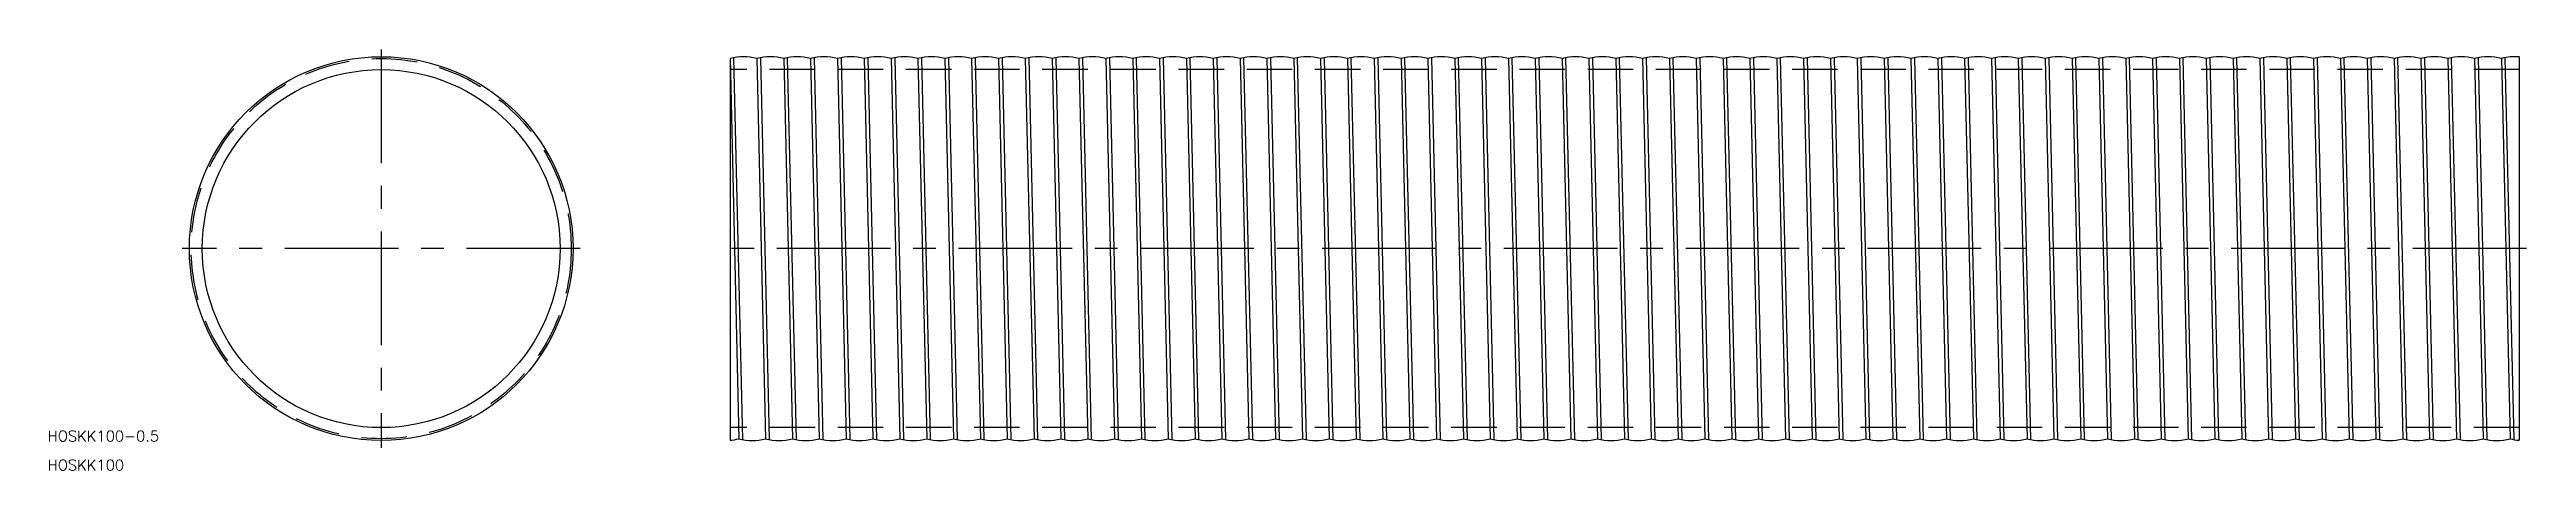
# Model space of a CAD drawing. Extents: x -93 to 600, y -62 to 56.
import ezdxf

# ---------------------------------------------------------------- set-up
doc = ezdxf.new("R2010")
doc.units = 0
doc.linetypes.add('CENTER', pattern=[50.8, 31.75, -6.35, 6.35, -6.35])
doc.linetypes.add('DASHED', pattern=[19.05, 12.7, -6.35])
doc.layers.get('0').update_dxf_attribs({"linetype": 'CONTINUOUS'})
doc.layers.add('CENTER', color=1, linetype='CENTER')
doc.styles.get("Standard").update_dxf_attribs({"font": 'txt.shx', "height": 3, "bigfont": 'bigfont.shx'})

msp = doc.modelspace()

# ---------------------------------------------------------------- linework, layer by layer
at = {"color": 7, "linetype": 'CONTINUOUS'}
for p, q in [((97.5, 53.1), (99.93, -53.1)), ((97.5, 53.1), (97.5, -53.54)), ((98.49, 53.33), (100.94, -53.33)), ((105, 53.1), (107.43, -53.1)), ((105.99, 53.33), (108.44, -53.33)), ((112.5, 53.1), (114.93, -53.1)), ((113.49, 53.33), (115.94, -53.33)), ((120, 53.1), (122.43, -53.1)), ((120.99, 53.33), (123.44, -53.33)), ((127.5, 53.1), (129.93, -53.1)), ((128.49, 53.33), (130.94, -53.33)), ((135, 53.1), (137.43, -53.1)), ((135.99, 53.33), (138.44, -53.33)), ((142.5, 53.1), (144.93, -53.1)), ((143.49, 53.33), (145.94, -53.33)), ((150, 53.1), (152.43, -53.1)), ((150.99, 53.33), (153.44, -53.33)), ((157.5, 53.1), (159.93, -53.1)), ((158.49, 53.33), (160.94, -53.33)), ((165, 53.1), (167.43, -53.1)), ((165.99, 53.33), (168.44, -53.33)), ((172.5, 53.1), (174.93, -53.1)), ((173.49, 53.33), (175.94, -53.33)), ((180, 53.1), (182.43, -53.1)), ((180.99, 53.33), (183.44, -53.33)), ((187.5, 53.1), (189.93, -53.1)), ((188.49, 53.33), (190.94, -53.33)), ((195, 53.1), (197.43, -53.1)), ((195.99, 53.33), (198.44, -53.33)), ((202.5, 53.1), (204.93, -53.1)), ((203.49, 53.33), (205.94, -53.33)), ((210, 53.1), (212.43, -53.1)), ((210.99, 53.33), (213.44, -53.33)), ((217.5, 53.1), (219.93, -53.1)), ((218.49, 53.33), (220.94, -53.33)), ((225, 53.1), (227.43, -53.1)), ((225.99, 53.33), (228.44, -53.33)), ((232.5, 53.1), (234.93, -53.1)), ((233.49, 53.33), (235.94, -53.33)), ((240, 53.1), (242.43, -53.1)), ((240.99, 53.33), (243.44, -53.33)), ((247.5, 53.1), (249.93, -53.1)), ((248.49, 53.33), (250.94, -53.33)), ((255, 53.1), (257.43, -53.1)), ((255.99, 53.33), (258.44, -53.33)), ((262.5, 53.1), (264.93, -53.1)), ((263.49, 53.33), (265.94, -53.33)), ((270, 53.1), (272.43, -53.1)), ((270.99, 53.33), (273.44, -53.33)), ((277.5, 53.1), (279.93, -53.1)), ((278.49, 53.33), (280.94, -53.33)), ((285, 53.1), (287.43, -53.1)), ((285.99, 53.33), (288.44, -53.33)), ((292.5, 53.1), (294.93, -53.1)), ((293.49, 53.33), (295.94, -53.33)), ((300, 53.1), (302.43, -53.1)), ((300.99, 53.33), (303.44, -53.33)), ((307.5, 53.1), (309.93, -53.1)), ((308.49, 53.33), (310.94, -53.33)), ((315, 53.1), (317.43, -53.1)), ((315.99, 53.33), (318.44, -53.33)), ((322.5, 53.1), (324.93, -53.1)), ((323.49, 53.33), (325.94, -53.33)), ((330, 53.1), (332.43, -53.1)), ((330.99, 53.33), (333.44, -53.33)), ((337.5, 53.1), (339.93, -53.1)), ((338.49, 53.33), (340.94, -53.33)), ((345, 53.1), (347.43, -53.1)), ((345.99, 53.33), (348.44, -53.33)), ((352.5, 53.1), (354.93, -53.1)), ((353.49, 53.33), (355.94, -53.33)), ((360, 53.1), (362.43, -53.1)), ((360.99, 53.33), (363.44, -53.33)), ((367.5, 53.1), (369.93, -53.1)), ((368.49, 53.33), (370.94, -53.33)), ((375, 53.1), (377.43, -53.1)), ((375.99, 53.33), (378.44, -53.33)), ((382.5, 53.1), (384.93, -53.1)), ((383.49, 53.33), (385.94, -53.33)), ((390, 53.1), (392.43, -53.1)), ((390.99, 53.33), (393.44, -53.33)), ((397.5, 53.1), (399.93, -53.1)), ((398.49, 53.33), (400.94, -53.33)), ((405, 53.1), (407.43, -53.1)), ((405.99, 53.33), (408.44, -53.33)), ((412.5, 53.1), (414.93, -53.1)), ((413.49, 53.33), (415.94, -53.33)), ((420, 53.1), (422.43, -53.1)), ((420.99, 53.33), (423.44, -53.33)), ((427.5, 53.1), (429.93, -53.1)), ((428.49, 53.33), (430.94, -53.33)), ((435, 53.1), (437.43, -53.1)), ((435.99, 53.33), (438.44, -53.33)), ((442.5, 53.1), (444.93, -53.1)), ((443.49, 53.33), (445.94, -53.33)), ((450, 53.1), (452.43, -53.1)), ((450.99, 53.33), (453.44, -53.33)), ((457.5, 53.1), (459.93, -53.1)), ((458.49, 53.33), (460.94, -53.33)), ((465, 53.1), (467.43, -53.1)), ((465.99, 53.33), (468.44, -53.33)), ((472.5, 53.1), (474.93, -53.1)), ((473.49, 53.33), (475.94, -53.33)), ((480, 53.1), (482.43, -53.1)), ((480.99, 53.33), (483.44, -53.33)), ((487.5, 53.1), (489.93, -53.1)), ((488.49, 53.33), (490.94, -53.33)), ((495, 53.1), (497.43, -53.1)), ((495.99, 53.33), (498.44, -53.33)), ((502.5, 53.1), (504.93, -53.1)), ((503.49, 53.33), (505.94, -53.33)), ((510, 53.1), (512.43, -53.1)), ((510.99, 53.33), (513.44, -53.33)), ((517.5, 53.1), (519.93, -53.1)), ((518.49, 53.33), (520.94, -53.33)), ((525, 53.1), (527.43, -53.1)), ((525.99, 53.33), (528.44, -53.33)), ((532.5, 53.1), (534.93, -53.1)), ((533.49, 53.33), (535.94, -53.33)), ((540, 53.1), (542.43, -53.1)), ((540.99, 53.33), (543.44, -53.33)), ((547.5, 53.1), (549.93, -53.1)), ((548.49, 53.33), (550.94, -53.33)), ((555, 53.1), (557.43, -53.1)), ((555.99, 53.33), (558.44, -53.33)), ((562.5, 53.1), (564.93, -53.1)), ((563.49, 53.33), (565.94, -53.33)), ((570, 53.1), (572.43, -53.1)), ((570.99, 53.33), (573.44, -53.33)), ((577.5, 53.1), (579.93, -53.1)), ((578.49, 53.33), (580.94, -53.33)), ((585, 53.1), (587.43, -53.1)), ((585.99, 53.33), (588.44, -53.33)), ((592.5, 53.1), (594.93, -53.1)), ((593.49, 53.33), (595.94, -53.33)), ((597.5, 53.55), (597.5, -53.55))]:
    msp.add_line(p, q, dxfattribs=at)
at = {"color": 3, "linetype": 'DASHED'}
for p, q in [((597.5, 50), (97.5, 50)), ((597.5, -50), (97.5, -50))]:
    msp.add_line(p, q, dxfattribs=at)
at = {"color": 7, "linetype": 'CONTINUOUS'}
for radius in [53.6, 50]:
    msp.add_circle((0, 0), radius, dxfattribs=at)
at = {"color": 3, "linetype": 'DASHED'}
msp.add_circle((0, 0), 53.1, dxfattribs=at)
at = {"color": 7, "linetype": 'CONTINUOUS'}
for centre, start, end in [((101.25, 39.32), 74.77675, 105.22325), ((108.75, 39.32), 74.77675, 105.22325), ((116.25, 39.32), 74.77675, 105.22325), ((123.75, 39.32), 74.77675, 105.22325), ((131.25, 39.32), 74.77675, 105.22325), ((138.75, 39.32), 74.77675, 105.22325), ((146.25, 39.32), 74.77675, 105.22325), ((153.75, 39.32), 74.77675, 105.22325), ((161.25, 39.32), 74.77675, 105.22325), ((168.75, 39.32), 74.77675, 105.22325), ((176.25, 39.32), 74.77675, 105.22325), ((183.75, 39.32), 74.77675, 105.22325), ((191.25, 39.32), 74.77675, 105.22325), ((198.75, 39.32), 74.77675, 105.22325), ((206.25, 39.32), 74.77675, 105.22325), ((213.75, 39.32), 74.77675, 105.22325), ((221.25, 39.32), 74.77675, 105.22325), ((228.75, 39.32), 74.77675, 105.22325), ((236.25, 39.32), 74.77675, 105.22325), ((243.75, 39.32), 74.77675, 105.22325), ((251.25, 39.32), 74.77675, 105.22325), ((258.75, 39.32), 74.77675, 105.22325), ((266.25, 39.32), 74.77675, 105.22325), ((273.75, 39.32), 74.77675, 105.22325), ((281.25, 39.32), 74.77675, 105.22325), ((288.75, 39.32), 74.77675, 105.22325), ((296.25, 39.32), 74.77675, 105.22325), ((303.75, 39.32), 74.77675, 105.22325), ((311.25, 39.32), 74.77675, 105.22325), ((318.75, 39.32), 74.77675, 105.22325), ((326.25, 39.32), 74.77675, 105.22325), ((333.75, 39.32), 74.77675, 105.22325), ((341.25, 39.32), 74.77675, 105.22325), ((348.75, 39.32), 74.77675, 105.22325), ((356.25, 39.32), 74.77675, 105.22325), ((363.75, 39.32), 74.77675, 105.22325), ((371.25, 39.32), 74.77675, 105.22325), ((378.75, 39.32), 74.77675, 105.22325), ((386.25, 39.32), 74.77675, 105.22325), ((393.75, 39.32), 74.77675, 105.22325), ((401.25, 39.32), 74.77675, 105.22325), ((408.75, 39.32), 74.77675, 105.22325), ((416.25, 39.32), 74.77675, 105.22325), ((423.75, 39.32), 74.77675, 105.22325), ((431.25, 39.32), 74.77675, 105.22325), ((438.75, 39.32), 74.77675, 105.22325), ((446.25, 39.32), 74.77675, 105.22325), ((453.75, 39.32), 74.77675, 105.22325), ((461.25, 39.32), 74.77675, 105.22325), ((468.75, 39.32), 74.77675, 105.22325), ((476.25, 39.32), 74.77675, 105.22325), ((483.75, 39.32), 74.77675, 105.22325), ((491.25, 39.32), 74.77675, 105.22325), ((498.75, 39.32), 74.77675, 105.22325), ((506.25, 39.32), 74.77675, 105.22325), ((513.75, 39.32), 74.77675, 105.22325), ((521.25, 39.32), 74.77675, 105.22325), ((528.75, 39.32), 74.77675, 105.22325), ((536.25, 39.32), 74.77675, 105.22325), ((543.75, 39.32), 74.77675, 105.22325), ((551.25, 39.32), 74.77675, 105.22325), ((558.75, 39.32), 74.77675, 105.22325), ((566.25, 39.32), 74.77675, 105.22325), ((573.75, 39.32), 74.77675, 105.22325), ((581.25, 39.32), 74.77675, 105.22325), ((588.75, 39.32), 74.77675, 105.22325), ((596.25, 39.32), 84.97865, 105.22325), ((96.18, -39.32), 275.30137, 285.22325), ((103.68, -39.32), 254.77675, 285.22325), ((111.18, -39.32), 254.77675, 285.22325), ((118.68, -39.32), 254.77675, 285.22325), ((126.18, -39.32), 254.77675, 285.22325), ((133.68, -39.32), 254.77675, 285.22325), ((141.18, -39.32), 254.77675, 285.22325), ((148.68, -39.32), 254.77675, 285.22325), ((156.18, -39.32), 254.77675, 285.22325), ((163.68, -39.32), 254.77675, 285.22325), ((171.18, -39.32), 254.77675, 285.22325), ((178.68, -39.32), 254.77675, 285.22325), ((186.18, -39.32), 254.77675, 285.22325), ((193.68, -39.32), 254.77675, 285.22325), ((201.18, -39.32), 254.77675, 285.22325), ((208.68, -39.32), 254.77675, 285.22325), ((216.18, -39.32), 254.77675, 285.22325), ((223.68, -39.32), 254.77675, 285.22325), ((231.18, -39.32), 254.77675, 285.22325), ((238.68, -39.32), 254.77675, 285.22325), ((246.18, -39.32), 254.77675, 285.22325), ((253.68, -39.32), 254.77675, 285.22325), ((261.18, -39.32), 254.77675, 285.22325), ((268.68, -39.32), 254.77675, 285.22325), ((276.18, -39.32), 254.77675, 285.22325), ((283.68, -39.32), 254.77675, 285.22325), ((291.18, -39.32), 254.77675, 285.22325), ((298.68, -39.32), 254.77675, 285.22325), ((306.18, -39.32), 254.77675, 285.22325), ((313.68, -39.32), 254.77675, 285.22325), ((321.18, -39.32), 254.77675, 285.22325), ((328.68, -39.32), 254.77675, 285.22325), ((336.18, -39.32), 254.77675, 285.22325), ((343.68, -39.32), 254.77675, 285.22325), ((351.18, -39.32), 254.77675, 285.22325), ((358.68, -39.32), 254.77675, 285.22325), ((366.18, -39.32), 254.77675, 285.22325), ((373.68, -39.32), 254.77675, 285.22325), ((381.18, -39.32), 254.77675, 285.22325), ((388.68, -39.32), 254.77675, 285.22325), ((396.18, -39.32), 254.77675, 285.22325), ((403.68, -39.32), 254.77675, 285.22325), ((411.18, -39.32), 254.77675, 285.22325), ((418.68, -39.32), 254.77675, 285.22325), ((426.18, -39.32), 254.77675, 285.22325), ((433.68, -39.32), 254.77675, 285.22325), ((441.18, -39.32), 254.77675, 285.22325), ((448.68, -39.32), 254.77675, 285.22325), ((456.18, -39.32), 254.77675, 285.22325), ((463.68, -39.32), 254.77675, 285.22325), ((471.18, -39.32), 254.77675, 285.22325), ((478.68, -39.32), 254.77675, 285.22325), ((486.18, -39.32), 254.77675, 285.22325), ((493.68, -39.32), 254.77675, 285.22325), ((501.18, -39.32), 254.77675, 285.22325), ((508.68, -39.32), 254.77675, 285.22325), ((516.18, -39.32), 254.77675, 285.22325), ((523.68, -39.32), 254.77675, 285.22325), ((531.18, -39.32), 254.77675, 285.22325), ((538.68, -39.32), 254.77675, 285.22325), ((546.18, -39.32), 254.77675, 285.22325), ((553.68, -39.32), 254.77675, 285.22325), ((561.18, -39.32), 254.77675, 285.22325), ((568.68, -39.32), 254.77675, 285.22325), ((576.18, -39.32), 254.77675, 285.22325), ((583.68, -39.32), 254.77675, 285.22325), ((591.18, -39.32), 254.77675, 285.22325), ((598.68, -39.32), 254.77675, 265.25856)]:
    msp.add_arc(centre, 14.28, start, end, dxfattribs=at)
at = {"layer": 'CENTER', "color": 1, "linetype": 'CENTER'}
for p, q in [((0, 55.6), (0, -55.6)), ((55.6, 0), (-55.6, 0)), ((599.5, 0), (95.5, 0))]:
    msp.add_line(p, q, dxfattribs=at)

# ---------------------------------------------------------------- texts
at = {"color": 7, "linetype": 'CONTINUOUS'}
for s, p in [('HOSKK100-0.5', (-93.2, -53.88)), ('HOSKK100', (-93.2, -61.96))]:
    msp.add_text(s, height=3, dxfattribs=at).set_placement(p)

doc.saveas('drawing.dxf')
